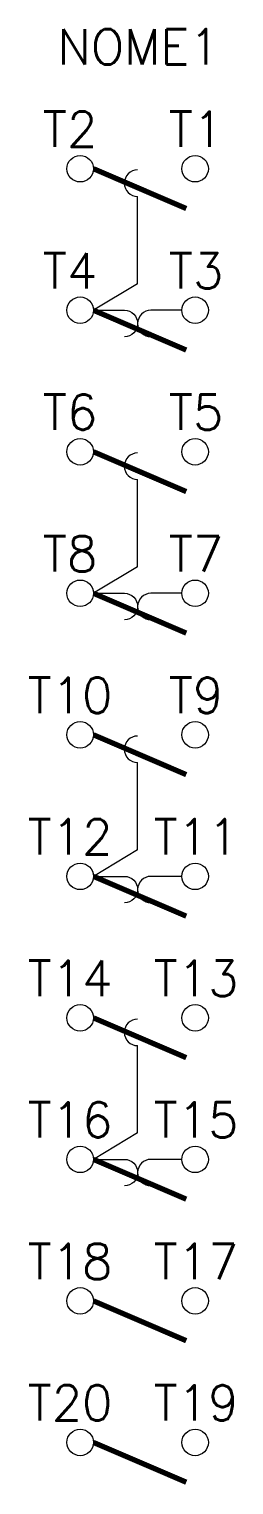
# Model space of a CAD drawing. Header units: millimetres. Extents: x 1.9 to 13.4, y 0.8 to 83.1.
import ezdxf
from ezdxf.enums import TextEntityAlignment as Align

# ---------------------------------------------------------------- set-up
doc = ezdxf.new("R2010")
doc.units = ezdxf.units.MM
doc.header["$LTSCALE"] = 10
doc.styles.add('ROMANS', font='romans.shx')

msp = doc.modelspace()

# ---------------------------------------------------------------- linework, layer by layer
at = {"color": 7}
for p, q in [((8, 68.731), (8, 73.662)), ((8, 68.731), (5.5, 67.231)), ((8, 52.731), (8, 57.662)), ((8, 52.731), (5.5, 51.231)), ((8, 36.731), (8, 41.662)), ((8, 36.731), (5.5, 35.231)), ((8, 20.731), (8, 25.662)), ((8, 20.731), (5.5, 19.231))]:
    msp.add_line(p, q, dxfattribs=at)
at = {"color": 5, "const_width": 0.3, "flags": 128}
for points in [[(10.75, 72.981), (5.5, 75.231)], [(10.75, 64.981), (5.5, 67.231)], [(10.75, 56.981), (5.5, 59.231)], [(10.75, 48.981), (5.5, 51.231)], [(10.75, 40.981), (5.5, 43.231)], [(10.75, 32.981), (5.5, 35.231)], [(10.75, 24.981), (5.5, 27.231)], [(10.75, 16.981), (5.5, 19.231)], [(10.75, 8.981), (5.5, 11.231)], [(10.75, 0.981), (5.5, 3.231)]]:
    msp.add_lwpolyline(points, dxfattribs=at)
at = {"color": 7}
for points in [[(5.5, 67.231), (7.25, 67.231, -1), (7.25, 65.731)], [(10.5, 67.231), (8.75, 67.231, 1), (8.75, 65.731)], [(5.5, 51.231), (7.25, 51.231, -1), (7.25, 49.731)], [(10.5, 51.231), (8.75, 51.231, 1), (8.75, 49.731)], [(5.5, 35.231), (7.25, 35.231, -1), (7.25, 33.731)], [(10.5, 35.231), (8.75, 35.231, 1), (8.75, 33.731)], [(5.5, 19.231), (7.25, 19.231, -1), (7.25, 17.731)], [(10.5, 19.231), (8.75, 19.231, 1), (8.75, 17.731)]]:
    msp.add_lwpolyline(points, format="xyb", dxfattribs=at)
for centre in [(4.75, 75.231), (11.25, 75.231), (4.75, 67.231), (11.25, 67.231), (4.75, 59.231), (11.25, 59.231), (4.75, 51.231), (11.25, 51.231), (4.75, 43.231), (11.25, 43.231), (4.75, 35.231), (11.25, 35.231), (4.75, 27.231), (11.25, 27.231), (4.75, 19.231), (11.25, 19.231), (4.75, 11.231), (11.25, 11.231), (4.75, 3.231), (11.25, 3.231)]:
    msp.add_circle(centre, 0.75, dxfattribs=at)
for centre in [(8, 74.412), (8, 58.412), (8, 42.412), (8, 26.412)]:
    msp.add_arc(centre, 0.75, 90, 270, dxfattribs=at)

# ---------------------------------------------------------------- texts
at = {"color": 7, "lineweight": -3, "style": 'ROMANS'}
msp.add_attdef('NOME1', text='', height=2, dxfattribs=at).set_placement((8.051, 82.123), align=Align.MIDDLE_CENTER)
at = {"color": 7, "style": 'ROMANS'}
for tag, text, p in [('T2', '2', (4.173, 77.464)), ('T1', '1', (11.303, 77.464)), ('T4', '4', (4.173, 69.464)), ('T3', '3', (11.303, 69.464)), ('T6', '6', (4.173, 61.464)), ('T5', '5', (11.303, 61.464)), ('T8', '8', (4.173, 53.464)), ('T7', '7', (11.303, 53.464)), ('T10', '10', (4.173, 45.464)), ('T9', '9', (11.303, 45.464)), ('T12', '12', (4.173, 37.464)), ('T11', '11', (11.303, 37.464)), ('T14', '14', (4.173, 29.464)), ('T13', '13', (11.303, 29.464)), ('T16', '16', (4.173, 21.464)), ('T15', '15', (11.303, 21.464)), ('T18', '18', (4.173, 13.464)), ('T17', '17', (11.303, 13.464)), ('T20', '20', (4.173, 5.464)), ('T19', '19', (11.303, 5.464))]:
    msp.add_attdef(tag, text=text, height=2, dxfattribs=at).set_placement(p, align=Align.MIDDLE_CENTER)

doc.saveas('drawing.dxf')
